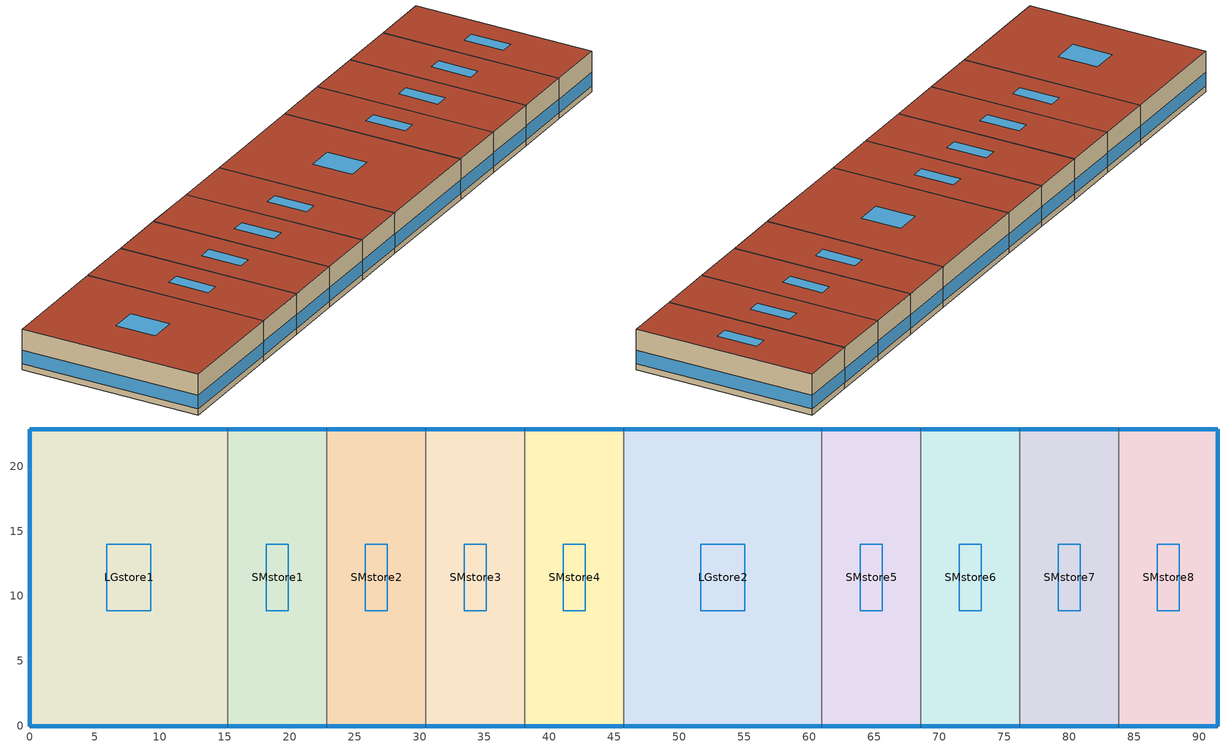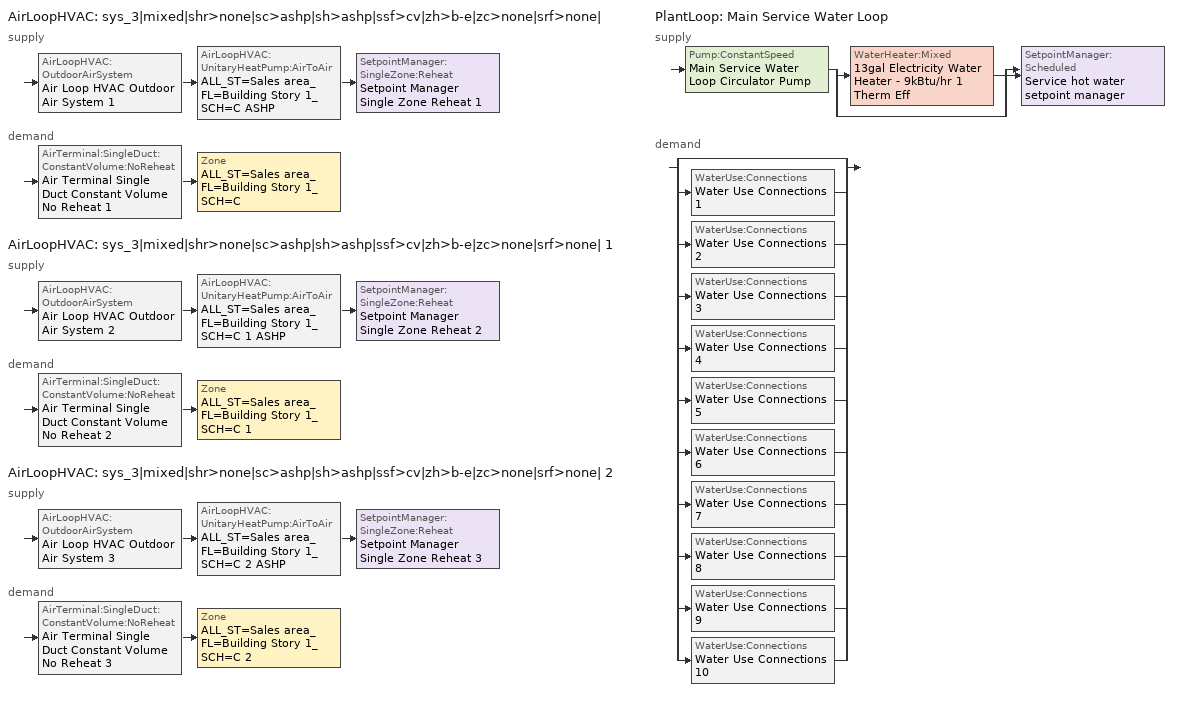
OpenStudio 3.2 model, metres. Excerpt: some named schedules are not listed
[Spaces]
SMstore2
 floor foundation (BTAP-Grnd-Floor-Mass:U-0.757_std): 30.48,22.86 30.48,0 22.86,0 22.86,22.86 z0
 wall outside: 22.86,0 30.48,0 / 30.48,22.86 22.86,22.86 z0:5.18
 wall to SMstore3: 30.48,0 30.48,22.86 z0:5.18
 wall to SMstore1: 22.86,22.86 22.86,0 z0:5.18
 window (BTAP-Ext-FixedWindow:U=0.220 SHGC=0.600): 22.89,0 30.45,0 / 30.45,22.86 22.89,22.86 z0.76:2.5
 roof outside: 30.48,0 30.48,22.86 22.86,22.86 22.86,0 z5.18
 skylight (BTAP-Ext-Skylights:U=0.220 SHGC=0.600): 27.52,8.87 27.52,13.99 25.82,13.99 25.82,8.87 z5.18
SMstore7
 floor foundation (BTAP-Grnd-Floor-Mass:U-0.757_std): 83.82,22.86 83.82,0 76.2,0 76.2,22.86 z0
 wall outside: 76.2,0 83.82,0 / 83.82,22.86 76.2,22.86 z0:5.18
 wall to SMstore6: 76.2,22.86 76.2,0 z0:5.18
 wall to SMstore8: 83.82,0 83.82,22.86 z0:5.18
 window (BTAP-Ext-FixedWindow:U=0.220 SHGC=0.600): 76.23,0 83.79,0 / 83.79,22.86 76.23,22.86 z0.76:2.5
 roof outside: 83.82,0 83.82,22.86 76.2,22.86 76.2,0 z5.18
 skylight (BTAP-Ext-Skylights:U=0.220 SHGC=0.600): 80.86,8.87 80.86,13.99 79.16,13.99 79.16,8.87 z5.18
SMstore3
 floor foundation (BTAP-Grnd-Floor-Mass:U-0.757_std): 38.1,22.86 38.1,0 30.48,0 30.48,22.86 z0
 wall outside: 30.48,0 38.1,0 / 38.1,22.86 30.48,22.86 z0:5.18
 wall to SMstore4: 38.1,0 38.1,22.86 z0:5.18
 window (BTAP-Ext-FixedWindow:U=0.220 SHGC=0.600): 30.51,0 38.07,0 / 38.07,22.86 30.51,22.86 z0.76:2.5
 roof outside: 38.1,0 38.1,22.86 30.48,22.86 30.48,0 z5.18
 skylight (BTAP-Ext-Skylights:U=0.220 SHGC=0.600): 35.14,8.87 35.14,13.99 33.44,13.99 33.44,8.87 z5.18
SMstore1
 floor foundation (BTAP-Grnd-Floor-Mass:U-0.757_std): 22.86,22.86 22.86,0 15.24,0 15.24,22.86 z0
 wall outside: 15.24,0 22.86,0 / 22.86,22.86 15.24,22.86 z0:5.18
 wall to LGstore1: 15.24,22.86 15.24,0 z0:5.18
 window (BTAP-Ext-FixedWindow:U=0.220 SHGC=0.600): 15.27,0 22.83,0 / 22.83,22.86 15.27,22.86 z0.76:2.5
 roof outside: 22.86,0 22.86,22.86 15.24,22.86 15.24,0 z5.18
 skylight (BTAP-Ext-Skylights:U=0.220 SHGC=0.600): 19.9,8.87 19.9,13.99 18.2,13.99 18.2,8.87 z5.18
LGstore2
 floor foundation (BTAP-Grnd-Floor-Mass:U-0.757_std): 60.96,22.86 60.96,0 45.72,0 45.72,22.86 z0
 wall outside: 45.72,0 60.96,0 / 60.96,22.86 45.72,22.86 z0:5.18
 wall to SMstore5: 60.96,0 60.96,22.86 z0:5.18
 wall to SMstore4: 45.72,22.86 45.72,0 z0:5.18
 window (BTAP-Ext-FixedWindow:U=0.220 SHGC=0.600): 45.75,0 60.93,0 / 60.93,22.86 45.75,22.86 z0.76:2.49
 roof outside: 60.96,0 60.96,22.86 45.72,22.86 45.72,0 z5.18
 skylight (BTAP-Ext-Skylights:U=0.220 SHGC=0.600): 55.04,8.87 55.04,13.99 51.64,13.99 51.64,8.87 z5.18
SMstore8
 floor foundation (BTAP-Grnd-Floor-Mass:U-0.757_std): 91.44,22.86 91.44,0 83.82,0 83.82,22.86 z0
 wall outside: 83.82,0 91.44,0 91.44,22.86 83.82,22.86 z0:5.18
 window (BTAP-Ext-FixedWindow:U=0.220 SHGC=0.600): 83.85,0 91.41,0 / 91.41,22.86 83.85,22.86 z0.76:2.5; 91.44,0.03 91.44,22.83 z0.76:2.49
 roof outside: 91.44,0 91.44,22.86 83.82,22.86 83.82,0 z5.18
 skylight (BTAP-Ext-Skylights:U=0.220 SHGC=0.600): 88.48,8.87 88.48,13.99 86.78,13.99 86.78,8.87 z5.18
SMstore5
 floor foundation (BTAP-Grnd-Floor-Mass:U-0.757_std): 68.58,22.86 68.58,0 60.96,0 60.96,22.86 z0
 wall outside: 60.96,0 68.58,0 / 68.58,22.86 60.96,22.86 z0:5.18
 wall to SMstore6: 68.58,0 68.58,22.86 z0:5.18
 window (BTAP-Ext-FixedWindow:U=0.220 SHGC=0.600): 60.99,0 68.55,0 / 68.55,22.86 60.99,22.86 z0.76:2.5
 roof outside: 68.58,0 68.58,22.86 60.96,22.86 60.96,0 z5.18
 skylight (BTAP-Ext-Skylights:U=0.220 SHGC=0.600): 65.62,8.87 65.62,13.99 63.92,13.99 63.92,8.87 z5.18
SMstore4
 floor foundation (BTAP-Grnd-Floor-Mass:U-0.757_std): 45.72,22.86 45.72,0 38.1,0 38.1,22.86 z0
 wall outside: 38.1,0 45.72,0 / 45.72,22.86 38.1,22.86 z0:5.18
 window (BTAP-Ext-FixedWindow:U=0.220 SHGC=0.600): 38.13,0 45.69,0 / 45.69,22.86 38.13,22.86 z0.76:2.5
 roof outside: 45.72,0 45.72,22.86 38.1,22.86 38.1,0 z5.18
 skylight (BTAP-Ext-Skylights:U=0.220 SHGC=0.600): 42.76,8.87 42.76,13.99 41.06,13.99 41.06,8.87 z5.18
SMstore6
 floor foundation (BTAP-Grnd-Floor-Mass:U-0.757_std): 76.2,22.86 76.2,0 68.58,0 68.58,22.86 z0
 wall outside: 68.58,0 76.2,0 / 76.2,22.86 68.58,22.86 z0:5.18
 window (BTAP-Ext-FixedWindow:U=0.220 SHGC=0.600): 68.61,0 76.17,0 / 76.17,22.86 68.61,22.86 z0.76:2.5
 roof outside: 76.2,0 76.2,22.86 68.58,22.86 68.58,0 z5.18
 skylight (BTAP-Ext-Skylights:U=0.220 SHGC=0.600): 73.24,8.87 73.24,13.99 71.54,13.99 71.54,8.87 z5.18
LGstore1
 floor foundation (BTAP-Grnd-Floor-Mass:U-0.757_std): 15.24,22.86 15.24,0 0,0 0,22.86 z0
 wall outside: 15.24,22.86 0,22.86 0,0 15.24,0 z0:5.18
 window (BTAP-Ext-FixedWindow:U=0.220 SHGC=0.600): 0.03,0 15.21,0 / 0,22.83 0,0.03 / 15.21,22.86 0.03,22.86 z0.76:2.49
 roof outside: 15.24,0 15.24,22.86 0,22.86 0,0 z5.18
 skylight (BTAP-Ext-Skylights:U=0.220 SHGC=0.600): 9.32,8.87 9.32,13.99 5.92,13.99 5.92,8.87 z5.18
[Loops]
AirLoopHVAC 'sys_3|mixed|shr>none|sc>ashp|sh>ashp|ssf>cv|zh>b-e|zc>none|srf>none|'
 supply: AirLoopHVAC:OutdoorAirSystem 'Air Loop HVAC Outdoor Air System 1' > AirLoopHVAC:UnitaryHeatPump:AirToAir 'ALL_ST=Sales area_FL=Building Story 1_SCH=C ASHP' > SetpointManager:SingleZone:Reheat 'Setpoint Manager Single Zone Reheat 1'
 demand: AirTerminal:SingleDuct:ConstantVolume:NoReheat 'Air Terminal Single Duct Constant Volume No Reheat 1' > Zone 'ALL_ST=Sales area_FL=Building Story 1_SCH=C'
AirLoopHVAC 'sys_3|mixed|shr>none|sc>ashp|sh>ashp|ssf>cv|zh>b-e|zc>none|srf>none| 1'
 supply: AirLoopHVAC:OutdoorAirSystem 'Air Loop HVAC Outdoor Air System 2' > AirLoopHVAC:UnitaryHeatPump:AirToAir 'ALL_ST=Sales area_FL=Building Story 1_SCH=C 1 ASHP' > SetpointManager:SingleZone:Reheat 'Setpoint Manager Single Zone Reheat 2'
 demand: AirTerminal:SingleDuct:ConstantVolume:NoReheat 'Air Terminal Single Duct Constant Volume No Reheat 2' > Zone 'ALL_ST=Sales area_FL=Building Story 1_SCH=C 1'
AirLoopHVAC 'sys_3|mixed|shr>none|sc>ashp|sh>ashp|ssf>cv|zh>b-e|zc>none|srf>none| 2'
 supply: AirLoopHVAC:OutdoorAirSystem 'Air Loop HVAC Outdoor Air System 3' > AirLoopHVAC:UnitaryHeatPump:AirToAir 'ALL_ST=Sales area_FL=Building Story 1_SCH=C 2 ASHP' > SetpointManager:SingleZone:Reheat 'Setpoint Manager Single Zone Reheat 3'
 demand: AirTerminal:SingleDuct:ConstantVolume:NoReheat 'Air Terminal Single Duct Constant Volume No Reheat 3' > Zone 'ALL_ST=Sales area_FL=Building Story 1_SCH=C 2'
PlantLoop 'Main Service Water Loop'
 supply: Pump:ConstantSpeed 'Main Service Water Loop Circulator Pump' > split
  | WaterHeater:Mixed '13gal Electricity Water Heater - 9kBtu/hr 1 Therm Eff'
  | bypass
  join > SetpointManager:Scheduled 'Service hot water setpoint manager'
 demand: split
  | bypass
  | WaterUse:Connections 'Water Use Connections 1'
  | WaterUse:Connections 'Water Use Connections 2'
  | WaterUse:Connections 'Water Use Connections 3'
  | WaterUse:Connections 'Water Use Connections 4'
  | WaterUse:Connections 'Water Use Connections 5'
  | WaterUse:Connections 'Water Use Connections 6'
  | WaterUse:Connections 'Water Use Connections 7'
  | WaterUse:Connections 'Water Use Connections 8'
  | WaterUse:Connections 'Water Use Connections 9'
  | WaterUse:Connections 'Water Use Connections 10'
[ClimateZones]
Climate Zone Institution Name 1=ASHRAE; Climate Zone Document Name 1=ANSI/ASHRAE Standard 169; Climate Zone Document Year 1=2006; Climate Zone Institution Name 2=CEC; Climate Zone Document Name 2=California Climate Zone Descriptions; Climate Zone Document Year 2=1995
[Building]
RetailStripmall: Default Construction Set=BTAP-Mass at hdd = 5000.0; Standards Number of Stories=1; Standards Number of Above Ground Stories=1; Standards Template=NECB2015; Standards Building Type=RetailStripmall
[Site]
Calgary Intl AP_AB_CAN: Latitude {deg}=51.114; Longitude {deg}=-114.02; Time Zone {hr}=-7; Elevation {m}=1084.1
[Site:WaterMainsTemperature]
Calculation Method=Correlation; Annual Average Outdoor Air Temperature {C}=5; Maximum Difference In Monthly Average Outdoor Air Temperatures {deltaC}=23.3
[Site:GroundTemperature:BuildingSurface]
19.527, 19.502, 19.536, 19.598, 20.002, 21.64, 22.225, 22.375, 21.449, 20.121, 19.802, 19.633
[SizingPeriod:DesignDay] Barometric Pressure {Pa}=88961; Sky Clearness=0; Rain Indicator=0; Snow Indicator=0; Day of Month=21; Daylight Saving Time Indicator=0; Humidity Indicating Type=Wetbulb; Dry-Bulb Temperature Range Modifier Type=DefaultMultipliers
Name | Maximum Dry-Bulb Temperature {C} | Daily Dry-Bulb Temperature Range {deltaC} | Humidity Indicating Conditions at Maximum Dry-Bulb | Wind Speed {m/s} | Wind Direction {deg} | Month | Day Type | Solar Model Indicator | ASHRAE Taub | ASHRAE Taud
Calgary Intl AP Ann Clg .4% Condns DB=>MWB | 28.5 | 12.1 | 16.1 | 4.5 | 160 | 7 | SummerDesignDay | ASHRAETau | 0.339 | 2.421
Calgary Intl AP Ann Htg 99.6% Condns DB | -28.5 | 0 | -28.5 | 2.9 | 200 | 1 | WinterDesignDay | ASHRAEClearSky
[Material:NoMass] Roughness=Smooth; Thermal Absorptance=0.9; Solar Absorptance=0.7
Name | Thermal Resistance {m2-K/W} | Visible Absorptance
Typical Carpet Pad; Typical Carpet Pad 1 | 0.21648 | 0.8
Typical Insulation 1 | 5.91238 | 0.7
Typical Insulation 2 | 4.49096 | 0.7
Typical Insulation 3 | 6.17282 | 0.7
Typical Carpet Pad 2 | 1.25503 | 0.8
Typical Carpet Pad 3; Typical Carpet Pad 4 | 3.45515 | 0.8
Typical Insulation 4 | 0.454528 | 0.7
Typical Insulation 5 | 0.454545 | 0.7
[Material]
Name | Roughness | Thickness {m} | Conductivity {W/m-K} | Density {kg/m3} | Specific Heat {J/kg-K} | Thermal Absorptance | Solar Absorptance | Visible Absorptance
G05 25mm wood | MediumSmooth | 0.0254 | 0.15 | 608 | 1630 | 0.9 | 0.5 | 0.5
100mm Normalweight concrete floor 1 | MediumSmooth | 0.1016 | 2.31 | 2322 | 832
G01 13mm gypsum board 1 | Smooth | 0.0127 | 0.16 | 800 | 1090 | 0.9 | 0.7 | 0.5
4 in. Normalweight Concrete Floor 1 | MediumRough | 0.1016 | 2.31 | 2322 | 832 | 0.9 | 0.7 | 0.7
1IN Stucco 1 | Smooth | 0.0253 | 0.6918 | 1858 | 837 | 0.9 | 0.7 | 0.92
8IN CONCRETE HW RefBldg 1 | Rough | 0.2032 | 1.311 | 2240 | 836.8 | 0.9 | 0.7 | 0.7
1/2IN Gypsum 1 | Smooth | 0.0127 | 0.16 | 784.9 | 830 | 0.9 | 0.4 | 0.4
Metal Roof Surface 1; F08 Metal surface 1 | Smooth | 0.0008 | 45.28 | 7824 | 500 | 0.9 | 0.7 | 0.7
6 in. Normalweight Concrete Floor 1; 6 in. Normalweight Concrete Floor 2; 6 in. Normalweight Concrete Floor 3 | MediumRough | 0.1524 | 2.31 | 2322 | 832 | 0.9 | 0.7 | 0.7
Expanded Polystyrene | MediumSmooth | 0.0363959 | 0.029 | 29 | 1210
[Construction]
BTAP-Int-Partition; BTAP-Int-Door: G05 25mm wood
BTAP-Int-Floor: 100mm Normalweight concrete floor 1, Typical Carpet Pad
BTAP-Int-Wall: G01 13mm gypsum board 1, G01 13mm gypsum board 1
BTAP-Int-Ceiling: Typical Carpet Pad, 100mm Normalweight concrete floor 1
BTAP-Int-Window: SimpleGlazing
BTAP-Ext-Floor-Mass:U-0.162: Typical Insulation 1, 4 in. Normalweight Concrete Floor 1, Typical Carpet Pad 1
BTAP-Ext-Wall-Mass:U-0.21: 1IN Stucco 1, 8IN CONCRETE HW RefBldg 1, Typical Insulation 2, 1/2IN Gypsum 1
BTAP-Ext-Roof-Metal:U-0.162: Metal Roof Surface 1, Typical Insulation 3
BTAP-Grnd-Floor-Mass:U-0.757: 6 in. Normalweight Concrete Floor 1, Typical Carpet Pad 2
BTAP-Grnd-Wall-Mass:U-0.284: 6 in. Normalweight Concrete Floor 2, Typical Carpet Pad 3
BTAP-Grnd-Roof-Mass:U-0.284: 6 in. Normalweight Concrete Floor 3, Typical Carpet Pad 4
BTAP-Ext-FixedWindow:U=0.220 SHGC=0.600; BTAP-Ext-GlassDoors:U=0.220 SHGC=0.600; BTAP-Ext-Skylights:U=0.220 SHGC=0.600; BTAP-Ext-DaylightDomes:U=0.220 SHGC=0.600; BTAP-Ext-DaylightDiffuser:U=0.220 SHGC=0.600: SimpleGlazing:U=0.220 SHGC=0.600
BTAP-Ext-Door:U-2.2: F08 Metal surface 1, Typical Insulation 4
BTAP-Ext-OverHeadDoor:U-2.2: Typical Insulation 5
BTAP-Grnd-Floor-Mass:U-0.757_std: 6 in. Normalweight Concrete Floor 1, Expanded Polystyrene
[DefaultConstructionSet]
BTAP-Mass at hdd = 5000.0: Default Exterior Surface Constructions=BTAP-Mass at hdd = 5000.0; Default Interior Surface Constructions=Default Surface Constructions 2; Default Ground Contact Surface Constructions=BTAP-Mass at hdd = 5000.0 1; Default Exterior SubSurface Constructions=BTAP-Mass at hdd = 5000.0; Default Interior SubSurface Constructions=Default Sub Surface Constructions 2; Interior Partition Construction=BTAP-Int-Partition
[DefaultSurfaceConstructions]
Name | Floor Construction | Wall Construction | Roof Ceiling Construction
Default Surface Constructions 2 | BTAP-Int-Floor | BTAP-Int-Wall | BTAP-Int-Ceiling
BTAP-Mass at hdd = 5000.0 | BTAP-Ext-Floor-Mass:U-0.162 | BTAP-Ext-Wall-Mass:U-0.21 | BTAP-Ext-Roof-Metal:U-0.162
BTAP-Mass at hdd = 5000.0 1 | BTAP-Grnd-Floor-Mass:U-0.757 | BTAP-Grnd-Wall-Mass:U-0.284 | BTAP-Grnd-Roof-Mass:U-0.284
[DefaultSubSurfaceConstructions]
Name | Fixed Window Construction | Operable Window Construction | Door Construction | Glass Door Construction | Overhead Door Construction | Skylight Construction | Tubular Daylight Dome Construction | Tubular Daylight Diffuser Construction
Default Sub Surface Constructions 2 | BTAP-Int-Window | BTAP-Int-Window | BTAP-Int-Door
BTAP-Mass at hdd = 5000.0 | BTAP-Ext-FixedWindow:U=0.220 SHGC=0.600 | BTAP-Ext-FixedWindow:U=0.220 SHGC=0.600 | BTAP-Ext-Door:U-2.2 | BTAP-Ext-GlassDoors:U=0.220 SHGC=0.600 | BTAP-Ext-OverHeadDoor:U-2.2 | BTAP-Ext-Skylights:U=0.220 SHGC=0.600 | BTAP-Ext-DaylightDomes:U=0.220 SHGC=0.600 | BTAP-Ext-DaylightDiffuser:U=0.220 SHGC=0.600
[WindowMaterial:SimpleGlazingSystem] U-Factor {W/m2-K}=2.2; Solar Heat Gain Coefficient=0.6; Visible Transmittance=0.21
SimpleGlazing; SimpleGlazing:U=0.220 SHGC=0.600
[Space] Space Type=Space Function Sales area; Building Story=Building Story 1; Part of Total Floor Area=Yes
Name | Thermal Zone
SMstore2; SMstore7; SMstore3; SMstore1; LGstore2; SMstore5; SMstore4; SMstore6 | ALL_ST=Sales area_FL=Building Story 1_SCH=C
LGstore1 | ALL_ST=Sales area_FL=Building Story 1_SCH=C 2
SMstore8 | ALL_ST=Sales area_FL=Building Story 1_SCH=C 1
[BuildingStory]
Building Story 1: Nominal Z Coordinate {m}=0
[SpaceType]
Space Function Sales area: Default Schedule Set=Space Function Sales area Schedule Set; Design Specification Outdoor Air Object=Space Function Sales area Ventilation; Standards Building Type=Space Function; Standards Space Type=Sales area
[People:Definition]
Space Function Sales area People Definition: Number of People Calculation Method=People/Area; People per Space Floor Area {person/m2}=0.0333454; Fraction Radiant=0.3
[People]
Space Function Sales area People: People Definition=Space Function Sales area People Definition; Space or SpaceType=Space Function Sales area; Work Efficiency Schedule=Work Efficiency Schedule; Clothing Insulation Schedule=Clothing Schedule; Air Velocity Schedule=Air Velocity Schedule; Multiplier=1
[Lights:Definition]
Space Function Sales area Lights Definition: Design Level Calculation Method=Watts/Area; Watts per Space Floor Area {W/m2}=15.5056; Fraction Radiant=0.5; Fraction Visible=0.2
[Lights]
Space Function Sales area Lights: Lights Definition=Space Function Sales area Lights Definition; Space or SpaceType=Space Function Sales area; Fraction Replaceable=1
[ElectricEquipment:Definition]
Space Function Sales area Elec Equip Definition: Design Level Calculation Method=Watts/Area; Watts per Space Floor Area {W/m2}=2.50091; Fraction Radiant=0.5
[ElectricEquipment]
Space Function Sales area Elec Equip: Electric Equipment Definition=Space Function Sales area Elec Equip Definition; Space or SpaceType=Space Function Sales area
[DesignSpecification:OutdoorAir]
Space Function Sales area Ventilation: Outdoor Air Method=Sum; Outdoor Air Flow per Floor Area {m3/s-m2}=0.001524
[DefaultScheduleSet]
Space Function Sales area Schedule Set: Number of People Schedule=NECB-C-Occupancy; People Activity Level Schedule=NECB-Activity; Lighting Schedule=NECB-C-Occupancy-NECB-C-Lighting-0.0-0.0-0.67-Light Ruleset; Electric Equipment Schedule=NECB-C-Electric-Equipment; Infiltration Schedule=Always On
[ThermostatSetpoint:DualSetpoint] Heating Setpoint Temperature Schedule=NECB-C-Thermostat Setpoint-Heating; Cooling Setpoint Temperature Schedule=NECB-C-Thermostat Setpoint-Cooling
Space Function Sales area Thermostat 21; Space Function Sales area Thermostat 22; Space Function Sales area Thermostat 23
[SpaceInfiltration:DesignFlowRate] Schedule=Always On Discrete; Design Flow Rate Calculation Method=Flow/ExteriorArea; Flow per Exterior Surface Area {m3/s-m2}=0.00025; Constant Term Coefficient=0; Temperature Term Coefficient=0; Velocity Term Coefficient=0.224; Velocity Squared Term Coefficient=0
Name | Space or SpaceType
LGstore1 Infiltration | LGstore1
LGstore2 Infiltration | LGstore2
SMstore1 Infiltration | SMstore1
SMstore2 Infiltration | SMstore2
SMstore3 Infiltration | SMstore3
SMstore4 Infiltration | SMstore4
SMstore5 Infiltration | SMstore5
SMstore6 Infiltration | SMstore6
SMstore7 Infiltration | SMstore7
SMstore8 Infiltration | SMstore8
[ThermalZone] Use Ideal Air Loads=No
Name | Thermostat
ALL_ST=Sales area_FL=Building Story 1_SCH=C | Space Function Sales area Thermostat 21
ALL_ST=Sales area_FL=Building Story 1_SCH=C 1 | Space Function Sales area Thermostat 22
ALL_ST=Sales area_FL=Building Story 1_SCH=C 2 | Space Function Sales area Thermostat 23
[Sizing:Zone] Zone Cooling Design Supply Air Temperature Input Method=TemperatureDifference; Zone Cooling Design Supply Air Temperature {C}=14; Zone Cooling Design Supply Air Temperature Difference {deltaC}=11; Zone Heating Design Supply Air Temperature Input Method=TemperatureDifference; Zone Heating Design Supply Air Temperature {C}=40; Zone Heating Design Supply Air Temperature Difference {deltaC}=21; Zone Cooling Design Supply Air Humidity Ratio {kg-H2O/kg-air}=0.0085; Zone Heating Design Supply Air Humidity Ratio {kg-H2O/kg-air}=0.008; Zone Heating Sizing Factor=1.3; Zone Cooling Sizing Factor=1; Cooling Design Air Flow Method=DesignDay; Heating Design Air Flow Method=DesignDay; Account for Dedicated Outdoor Air System=No; Dedicated Outdoor Air System Control Strategy=NeutralSupplyAir; Dedicated Outdoor Air Low Setpoint Temperature for Design {C}=autosize; Dedicated Outdoor Air High Setpoint Temperature for Design {C}=autosize
ALL_ST=Sales area_FL=Building Story 1_SCH=C; ALL_ST=Sales area_FL=Building Story 1_SCH=C 1; ALL_ST=Sales area_FL=Building Story 1_SCH=C 2
[Zone equipment]
ALL_ST=Sales area_FL=Building Story 1_SCH=C: Zone HVAC Baseboard Convective Electric 1, Air Terminal Single Duct Constant Volume No Reheat 1
ALL_ST=Sales area_FL=Building Story 1_SCH=C 1: Zone HVAC Baseboard Convective Electric 2, Air Terminal Single Duct Constant Volume No Reheat 2
ALL_ST=Sales area_FL=Building Story 1_SCH=C 2: Zone HVAC Baseboard Convective Electric 3, Air Terminal Single Duct Constant Volume No Reheat 3
[Foundation:Kiva] Wall Height Above Grade {m}=0; Wall Depth Below Slab {m}=0
Bldg Kiva Foundation; SMstore1_Floor Kiva Foundation; SMstore2_Floor Kiva Foundation; SMstore3_Floor Kiva Foundation; SMstore4_Floor Kiva Foundation; SMstore5_Floor Kiva Foundation; SMstore6_Floor Kiva Foundation; SMstore7_Floor Kiva Foundation
[SurfaceProperty:ExposedFoundationPerimeter] Exposed Perimeter Calculation Method=TotalExposedPerimeter
Name | Total Exposed Perimeter {m}
LGstore2_Floor | 30.48
SMstore1_Floor; SMstore2_Floor; SMstore3_Floor; SMstore4_Floor; SMstore5_Floor; SMstore6_Floor; SMstore7_Floor | 15.24
SMstore8_Floor | 38.1
LGstore1_Floor | 53.34
[Foundation:Kiva:Settings]

[AirLoopHVAC] Design Supply Air Flow Rate {m3/s}=autosize; Design Return Air Flow Fraction of Supply Air Flow=1
Name | Availability Schedule
sys_3|mixed|shr>none|sc>ashp|sh>ashp|ssf>cv|zh>b-e|zc>none|srf>none| | sys_3|mixed|shr>none|sc>ashp|sh>ashp|ssf>cv|zh>b-e|zc>none|srf>none| Occ Sch
sys_3|mixed|shr>none|sc>ashp|sh>ashp|ssf>cv|zh>b-e|zc>none|srf>none| 1 | sys_3|mixed|shr>none|sc>ashp|sh>ashp|ssf>cv|zh>b-e|zc>none|srf>none| 1 Occ Sch
sys_3|mixed|shr>none|sc>ashp|sh>ashp|ssf>cv|zh>b-e|zc>none|srf>none| 2 | sys_3|mixed|shr>none|sc>ashp|sh>ashp|ssf>cv|zh>b-e|zc>none|srf>none| 2 Occ Sch
[Sizing:System] Type of Load to Size On=Sensible; Design Outdoor Air Flow Rate {m3/s}=Autosize; Central Heating Maximum System Air Flow Ratio=1; Preheat Design Temperature {C}=7; Preheat Design Humidity Ratio {kg-H2O/kg-Air}=0.008; Precool Design Temperature {C}=13; Precool Design Humidity Ratio {kg-H2O/kg-Air}=0.008; Central Cooling Design Supply Air Temperature {C}=13; Central Heating Design Supply Air Temperature {C}=43; Sizing Option=NonCoincident; 100% Outdoor Air in Cooling=No; 100% Outdoor Air in Heating=No; Central Cooling Design Supply Air Humidity Ratio {kg-H2O/kg-Air}=0.0085; Central Heating Design Supply Air Humidity Ratio {kg-H2O/kg-Air}=0.008; Cooling Design Air Flow Method=DesignDay; Cooling Design Air Flow Rate {m3/s}=0; Heating Design Air Flow Method=DesignDay; Heating Design Air Flow Rate {m3/s}=0; System Outdoor Air Method=ZoneSum; Zone Maximum Outdoor Air Fraction=1; Cooling Supply Air Flow Rate Per Floor Area {m3/s-m2}=0.00996765; Cooling Fraction of Autosized Cooling Supply Air Flow Rate=1; Cooling Supply Air Flow Rate Per Unit Cooling Capacity {m3/s-W}=3.94755e-05; Heating Supply Air Flow Rate Per Floor Area {m3/s-m2}=0.00996765; Heating Fraction of Autosized Heating Supply Air Flow Rate=1; Heating Fraction of Autosized Cooling Supply Air Flow Rate=1; Heating Supply Air Flow Rate Per Unit Heating Capacity {m3/s-W}=3.15882e-05; Cooling Design Capacity Method=CoolingDesignCapacity; Cooling Design Capacity {W}=autosize; Cooling Design Capacity Per Floor Area {W/m2}=234.7; Fraction of Autosized Cooling Design Capacity=1; Heating Design Capacity Method=HeatingDesignCapacity; Heating Design Capacity {W}=autosize; Heating Design Capacity Per Floor Area {W/m2}=157; Fraction of Autosized Heating Design Capacity=1; Central Cooling Capacity Control Method=OnOff
sys_3|mixed|shr>none|sc>ashp|sh>ashp|ssf>cv|zh>b-e|zc>none|srf>none|; sys_3|mixed|shr>none|sc>ashp|sh>ashp|ssf>cv|zh>b-e|zc>none|srf>none| 1; sys_3|mixed|shr>none|sc>ashp|sh>ashp|ssf>cv|zh>b-e|zc>none|srf>none| 2
[Fan:OnOff] Availability Schedule=Always On Discrete; Fan Total Efficiency=0.39975; Maximum Flow Rate {m3/s}=autosize; Motor Efficiency=0.615; Motor In Airstream Fraction=1
Name | Pressure Rise {Pa} | Fan Power Ratio Function of Speed Ratio Curve | Fan Efficiency Ratio Function of Speed Ratio Curve
Fan On Off 1 | 1110.94 | Fan On Off Power Curve | Fan On Off Efficiency Curve
Fan On Off 2 | 622.722 | Fan On Off Power Curve 1 | Fan On Off Efficiency Curve 1
Fan On Off 3 | 622.722 | Fan On Off Power Curve 2 | Fan On Off Efficiency Curve 2
[Coil:Cooling:DX:SingleSpeed] Availability Schedule=Always On Discrete; Rated Total Cooling Capacity {W}=autosize; Rated Sensible Heat Ratio=autosize; Rated Air Flow Rate {m3/s}=autosize; Rated Evaporator Fan Power Per Volume Flow Rate {W/(m3/s)}=773.3; Total Cooling Capacity Function of Temperature Curve=DXCOOL-NECB2011-REF-CAPFT; Total Cooling Capacity Function of Flow Fraction Curve=DXCOOL-NECB2011-REF-CAPFFLOW; Energy Input Ratio Function of Temperature Curve=DXCOOL-NECB2011-REF-COOLEIRFT; Energy Input Ratio Function of Flow Fraction Curve=DXCOOL-NECB2011-REF-COOLEIRFFLOW; Part Load Fraction Correlation Curve=DXCOOL-NECB2011-REF-COOLPLFFPLR; Minimum Outdoor Dry-Bulb Temperature for Compressor Operation {C}=-25; Condenser Type=AirCooled; Evaporative Condenser Effectiveness=0; Evaporative Condenser Air Flow Rate {m3/s}=Autosize; Evaporative Condenser Pump Rated Power Consumption {W}=Autosize; Crankcase Heater Capacity {W}=0; Maximum Outdoor Dry-Bulb Temperature for Crankcase Heater Operation {C}=0; Basin Heater Capacity {W/K}=0; Basin Heater Setpoint Temperature {C}=10
Name | Rated COP {W/W}
CoilCoolingDXSingleSpeed_ashp 306kBtu/hr 9.5EER | 3.2994
CoilCoolingDXSingleSpeed_ashp 1 61kBtu/hr 10.0EER | 3.46588
CoilCoolingDXSingleSpeed_ashp 2 83kBtu/hr 11EER | 3.79883
[Coil:Heating:DX:SingleSpeed] Availability Schedule=Always On Discrete; Rated Air Flow Rate {m3/s}=Autosize; Rated Supply Fan Power Per Volume Flow Rate {W/(m3/s)}=773.3; Total Heating Capacity Function of Temperature Curve=DXHEAT-NECB2011-REF-CAPFT; Total Heating Capacity Function of Flow Fraction Curve=DXHEAT-NECB2011-REF-CAPFFLOW; Energy Input Ratio Function of Temperature Curve=DXHEAT-NECB2011-REF-EIRFT; Energy Input Ratio Function of Flow Fraction Curve=DXHEAT-NECB2011-REF-EIRFFLOW; Part Load Fraction Correlation Curve=DXHEAT-NECB2011-REF-PLFFPLR; Minimum Outdoor Dry-Bulb Temperature for Compressor Operation {C}=-10; Defrost Strategy=Resistive; Defrost Control=Timed; Defrost Time Period Fraction=0.166667; Resistive Defrost Heater Capacity {W}=2000
Name | Rated Total Heating Capacity {W} | Rated COP {W/W}
CoilHeatingDXSingleSpeed_ashp 222 Clg kBtu/hr 3.2COPH | 64926 | 3.50332
CoilHeatingDXSingleSpeed_ashp 1 44 Clg kBtu/hr 3.1COPH | 12890.3 | 3.31238
CoilHeatingDXSingleSpeed_ashp 2 60 Clg kBtu/hr 3.1COPH | 17569.1 | 3.3197
[Controller:OutdoorAir] Minimum Outdoor Air Flow Rate {m3/s}=autosize; Maximum Outdoor Air Flow Rate {m3/s}=Autosize; Economizer Control Action Type=ModulateFlow; Lockout Type=NoLockout; Minimum Limit Type=FixedMinimum; High Humidity Control=No; Heat Recovery Bypass Control Type=BypassWhenWithinEconomizerLimits
Name | Economizer Control Type | Minimum Outdoor Air Schedule | Controller Mechanical Ventilation | Economizer Maximum Limit Dry-Bulb Temperature {C} | Economizer Maximum Limit Enthalpy {J/kg} | Economizer Minimum Limit Dry-Bulb Temperature {C}
Controller Outdoor Air 1 | DifferentialEnthalpy | sys_3|mixed|shr>none|sc>ashp|sh>ashp|ssf>cv|zh>b-e|zc>none|srf>none| Occ Sch | Controller Mechanical Ventilation 1
Controller Outdoor Air 2 | NoEconomizer | sys_3|mixed|shr>none|sc>ashp|sh>ashp|ssf>cv|zh>b-e|zc>none|srf>none| 1 Occ Sch | Controller Mechanical Ventilation 2 | 28 | 64000 | -100
Controller Outdoor Air 3 | DifferentialEnthalpy | sys_3|mixed|shr>none|sc>ashp|sh>ashp|ssf>cv|zh>b-e|zc>none|srf>none| 2 Occ Sch | Controller Mechanical Ventilation 3
[Controller:MechanicalVentilation] Availability Schedule=Always On Discrete; System Outdoor Air Method=ZoneSum
Controller Mechanical Ventilation 1; Controller Mechanical Ventilation 2; Controller Mechanical Ventilation 3
[AirLoopHVAC:OutdoorAirSystem]
Name | Controller
Air Loop HVAC Outdoor Air System 1 | Controller Outdoor Air 1
Air Loop HVAC Outdoor Air System 2 | Controller Outdoor Air 2
Air Loop HVAC Outdoor Air System 3 | Controller Outdoor Air 3
[Coil:Heating:Electric] Availability Schedule=Always On Discrete
Coil Heating Electric 1; Coil Heating Electric 2; Coil Heating Electric 3
[AirLoopHVAC:UnitaryHeatPump:AirToAir] Availability Schedule=Always On Discrete; Supply Air Flow Rate During Cooling Operation {m3/s}=Autosize; Supply Air Flow Rate During Heating Operation {m3/s}=Autosize; Maximum Supply Air Temperature from Supplemental Heater {C}=Autosize
Name | Controlling Zone or Thermostat Location | Supply Air Fan | Heating Coil | Cooling Coil | Supplemental Heating Coil | Supply Air Fan Operating Mode Schedule
ALL_ST=Sales area_FL=Building Story 1_SCH=C ASHP | ALL_ST=Sales area_FL=Building Story 1_SCH=C | Fan On Off 1 | CoilHeatingDXSingleSpeed_ashp 222 Clg kBtu/hr 3.2COPH | CoilCoolingDXSingleSpeed_ashp 306kBtu/hr 9.5EER | Coil Heating Electric 1 | sys_3|mixed|shr>none|sc>ashp|sh>ashp|ssf>cv|zh>b-e|zc>none|srf>none| Occ Sch
ALL_ST=Sales area_FL=Building Story 1_SCH=C 1 ASHP | ALL_ST=Sales area_FL=Building Story 1_SCH=C 1 | Fan On Off 2 | CoilHeatingDXSingleSpeed_ashp 1 44 Clg kBtu/hr 3.1COPH | CoilCoolingDXSingleSpeed_ashp 1 61kBtu/hr 10.0EER | Coil Heating Electric 2 | sys_3|mixed|shr>none|sc>ashp|sh>ashp|ssf>cv|zh>b-e|zc>none|srf>none| 1 Occ Sch
ALL_ST=Sales area_FL=Building Story 1_SCH=C 2 ASHP | ALL_ST=Sales area_FL=Building Story 1_SCH=C 2 | Fan On Off 3 | CoilHeatingDXSingleSpeed_ashp 2 60 Clg kBtu/hr 3.1COPH | CoilCoolingDXSingleSpeed_ashp 2 83kBtu/hr 11EER | Coil Heating Electric 3 | sys_3|mixed|shr>none|sc>ashp|sh>ashp|ssf>cv|zh>b-e|zc>none|srf>none| 2 Occ Sch
[SetpointManager:SingleZone:Reheat] Minimum Supply Air Temperature {C}=13; Maximum Supply Air Temperature {C}=43
Name | Control Zone
Setpoint Manager Single Zone Reheat 1 | ALL_ST=Sales area_FL=Building Story 1_SCH=C
Setpoint Manager Single Zone Reheat 2 | ALL_ST=Sales area_FL=Building Story 1_SCH=C 1
Setpoint Manager Single Zone Reheat 3 | ALL_ST=Sales area_FL=Building Story 1_SCH=C 2
[ZoneHVAC:Baseboard:Convective:Electric] Availability Schedule=Always On Discrete; Nominal Capacity {W}=autosize; Efficiency=1
Zone HVAC Baseboard Convective Electric 1; Zone HVAC Baseboard Convective Electric 2; Zone HVAC Baseboard Convective Electric 3
[AirTerminal:SingleDuct:ConstantVolume:NoReheat] Availability Schedule=Always On Discrete; Maximum Air Flow Rate {m3/s}=AutoSize
Air Terminal Single Duct Constant Volume No Reheat 1; Air Terminal Single Duct Constant Volume No Reheat 2; Air Terminal Single Duct Constant Volume No Reheat 3
[PlantLoop]
Main Service Water Loop: Glycol Concentration=0; Maximum Loop Temperature {C}=60; Minimum Loop Temperature {C}=10; Plant Loop Volume {m3}=Autocalculate; Load Distribution Scheme=Optimal
[Sizing:Plant]
Main Service Water Loop: Loop Type=Heating; Design Loop Exit Temperature {C}=60; Loop Design Temperature Difference {deltaC}=5; Sizing Option=NonCoincident; Zone Timesteps in Averaging Window=1; Coincident Sizing Factor Mode=None
[SetpointManager:Scheduled]
Service hot water setpoint manager: Control Variable=Temperature; Schedule=Service Water Loop Temp - 140F
[Pump:ConstantSpeed]
Main Service Water Loop Circulator Pump: Rated Flow Rate {m3/s}=autosize; Rated Pump Head {Pa}=1949.52; Rated Power Consumption {W}=autosize; Motor Efficiency=0.7; Fraction of Motor Inefficiencies to Fluid Stream=0; Pump Control Type=Intermittent; Design Power Sizing Method=PowerPerFlowPerPressure; Design Electric Power per Unit Flow Rate {W/(m3/s)}=348701.1; Design Shaft Power per Unit Flow Rate per Unit Head {W-s/m3-Pa}=1.28205
[WaterHeater:Mixed]
13gal Electricity Water Heater - 9kBtu/hr 1 Therm Eff: Tank Volume {m3}=0.0506259; Setpoint Temperature Schedule=Service Water Loop Temp - 140F; Deadband Temperature Difference {deltaC}=2; Maximum Temperature Limit {C}=60; Heater Control Type=Cycle; Heater Maximum Capacity {W}=2645.2; Heater Fuel Type=Electricity; Heater Thermal Efficiency=1; Off Cycle Parasitic Fuel Consumption Rate {W}=13.2577; Off Cycle Parasitic Fuel Type=Electricity; Off Cycle Parasitic Heat Fraction to Tank=0.8; On Cycle Parasitic Fuel Consumption Rate {W}=13.2577; On Cycle Parasitic Fuel Type=Electricity; On Cycle Parasitic Heat Fraction to Tank=0; Ambient Temperature Indicator=Schedule; Ambient Temperature Schedule=Water Heater Ambient Temp Schedule - 70.0f; Off Cycle Loss Coefficient to Ambient Temperature {W/K}=1.28893; On Cycle Loss Coefficient to Ambient Temperature {W/K}=1.28893; Use Side Effectiveness=1; Source Side Effectiveness=1; Use Side Design Flow Rate {m3/s}=autosize; Source Side Design Flow Rate {m3/s}=autosize; Indirect Water Heating Recovery Time {hr}=1.5; Source Side Flow Control Mode=IndirectHeatPrimarySetpoint
[WaterHeater:Sizing]
13gal Electricity Water Heater - 9kBtu/hr 1 Therm Eff: Design Mode=PeakDraw; Time Storage Can Meet Peak Draw {hr}=0.538503; Time for Tank Recovery {hr}=0; Nominal Tank Volume for Autosizing Plant Connections {m3}=1
[WaterUse:Connections] Drain Water Heat Exchanger Type=None; Drain Water Heat Exchanger Destination=Plant
Name | Water Use Equipment Name 1
Water Use Connections 1 | Lgstore1 Service Water Use 0.04gal/min
Water Use Connections 2 | Lgstore2 Service Water Use 0.04gal/min
Water Use Connections 3 | Smstore1 Service Water Use 0.02gal/min
Water Use Connections 4 | Smstore2 Service Water Use 0.02gal/min
Water Use Connections 5 | Smstore3 Service Water Use 0.02gal/min
Water Use Connections 6 | Smstore4 Service Water Use 0.02gal/min
Water Use Connections 7 | Smstore5 Service Water Use 0.02gal/min
Water Use Connections 8 | Smstore6 Service Water Use 0.02gal/min
Water Use Connections 9 | Smstore7 Service Water Use 0.02gal/min
Water Use Connections 10 | Smstore8 Service Water Use 0.02gal/min
[WaterUse:Equipment:Definition]
Name | Peak Flow Rate {m3/s} | Target Temperature Schedule | Sensible Fraction Schedule | Latent Fraction Schedule
Lgstore1 Service Water Use Def 0.04gal/min | 2.46715e-06 | Schedule Ruleset 5 | Schedule Ruleset 3 | Schedule Ruleset 4
Lgstore2 Service Water Use Def 0.04gal/min | 2.46715e-06 | Schedule Ruleset 8 | Schedule Ruleset 6 | Schedule Ruleset 7
Smstore1 Service Water Use Def 0.02gal/min | 1.23358e-06 | Schedule Ruleset 11 | Schedule Ruleset 9 | Schedule Ruleset 10
Smstore2 Service Water Use Def 0.02gal/min | 1.23358e-06 | Schedule Ruleset 14 | Schedule Ruleset 12 | Schedule Ruleset 13
Smstore3 Service Water Use Def 0.02gal/min | 1.23358e-06 | Schedule Ruleset 17 | Schedule Ruleset 15 | Schedule Ruleset 16
Smstore4 Service Water Use Def 0.02gal/min | 1.23358e-06 | Schedule Ruleset 20 | Schedule Ruleset 18 | Schedule Ruleset 19
Smstore5 Service Water Use Def 0.02gal/min | 1.23358e-06 | Schedule Ruleset 23 | Schedule Ruleset 21 | Schedule Ruleset 22
Smstore6 Service Water Use Def 0.02gal/min | 1.23358e-06 | Schedule Ruleset 26 | Schedule Ruleset 24 | Schedule Ruleset 25
Smstore7 Service Water Use Def 0.02gal/min | 1.23358e-06 | Schedule Ruleset 29 | Schedule Ruleset 27 | Schedule Ruleset 28
Smstore8 Service Water Use Def 0.02gal/min | 1.23358e-06 | Schedule Ruleset 32 | Schedule Ruleset 30 | Schedule Ruleset 31
[WaterUse:Equipment] Flow Rate Fraction Schedule=NECB-C-Service Water Heating
Name | Water Use Equipment Definition | Space
Lgstore1 Service Water Use 0.04gal/min | Lgstore1 Service Water Use Def 0.04gal/min | LGstore1
Lgstore2 Service Water Use 0.04gal/min | Lgstore2 Service Water Use Def 0.04gal/min | LGstore2
Smstore1 Service Water Use 0.02gal/min | Smstore1 Service Water Use Def 0.02gal/min | SMstore1
Smstore2 Service Water Use 0.02gal/min | Smstore2 Service Water Use Def 0.02gal/min | SMstore2
Smstore3 Service Water Use 0.02gal/min | Smstore3 Service Water Use Def 0.02gal/min | SMstore3
Smstore4 Service Water Use 0.02gal/min | Smstore4 Service Water Use Def 0.02gal/min | SMstore4
Smstore5 Service Water Use 0.02gal/min | Smstore5 Service Water Use Def 0.02gal/min | SMstore5
Smstore6 Service Water Use 0.02gal/min | Smstore6 Service Water Use Def 0.02gal/min | SMstore6
Smstore7 Service Water Use 0.02gal/min | Smstore7 Service Water Use Def 0.02gal/min | SMstore7
Smstore8 Service Water Use 0.02gal/min | Smstore8 Service Water Use Def 0.02gal/min | SMstore8
[AvailabilityManager:NightCycle] Applicability Schedule=Always On Discrete; Control Type=CycleOnAny; Thermostat Tolerance {deltaC}=1; Cycling Run Time {s}=3600
Availability Manager Night Cycle 1; Availability Manager Night Cycle 2; Availability Manager Night Cycle 3
[EnergyManagementSystem:Sensor]
OAT: Output Variable or Output Meter Index Key=Environment; Output Variable or Output Meter=Site Outdoor Air Drybulb Temperature
[EnergyManagementSystem:Actuator] Actuated Component Type=Schedule:Year; Actuated Component Control Type=Schedule Value
Name | Actuated Component
sys3mixedshrnonescashpshashpssfcvzhbezcnonesrfnoneHtgSch0 | NECB-C-Thermostat Setpoint-Heating
sys3mixedshrnonescashpshashpssfcvzhbezcnonesrfnoneClgSch0 | NECB-C-Thermostat Setpoint-Cooling
[EnergyManagementSystem:Program]
sys3mixedshrnonescashpshashpssfcvzhbezcnonesrfnoneOptimumStartProg0: IF DaylightSavings==0 && DayOfWeek>1 && Hour==5 && OAT<23.9 && OAT>1.7; SET sys3mixedshrnonescashpshashpssfcvzhbezcnonesrfnoneClgSch0 = 29.4; SET sys3mixedshrnonescashpshashpssfcvzhbezcnonesrfnoneHtgSch0 = 15.6; ELSEIF DaylightSavings==0 && DayOfWeek==1 && Hour==7 && OAT<23.9 && OAT>1.7; SET sys3mixedshrnonescashpshashpssfcvzhbezcnonesrfnoneClgSch0 = 29.4; SET sys3mixedshrnonescashpshashpssfcvzhbezcnonesrfnoneHtgSch0 = 15.6; ELSEIF DaylightSavings==1 && DayOfWeek>1 && Hour==4 && OAT<23.9 && OAT>1.7; SET sys3mixedshrnonescashpshashpssfcvzhbezcnonesrfnoneClgSch0 = 29.4; SET sys3mixedshrnonescashpshashpssfcvzhbezcnonesrfnoneHtgSch0 = 15.6; ELSEIF DaylightSavings==1 && DayOfWeek==1 && Hour==6 && OAT<23.9 && OAT>1.7; SET sys3mixedshrnonescashpshashpssfcvzhbezcnonesrfnoneClgSch0 = 29.4; SET sys3mixedshrnonescashpshashpssfcvzhbezcnonesrfnoneHtgSch0 = 15.6; ELSE; SET sys3mixedshrnonescashpshashpssfcvzhbezcnonesrfnoneClgSch0 = NULL; SET sys3mixedshrnonescashpshashpssfcvzhbezcnonesrfnoneHtgSch0 = NULL; ENDIF
[EnergyManagementSystem:ProgramCallingManager]
sys3mixedshrnonescashpshashpssfcvzhbezcnonesrfnoneOptimumStartCallingManager0: BeginTimestepBeforePredictor; sys3mixedshrnonescashpshashpssfcvzhbezcnonesrfnoneOptimumStartProg0
[Schedule:Ruleset]
Clothing Schedule: Default Day Schedule=Clothing Schedule Default Winter Clothes
Air Velocity Schedule: Default Day Schedule=Air Velocity Schedule Default
Work Efficiency Schedule: Default Day Schedule=Work Efficiency Schedule Default
NECB-C-Occupancy: Default Day Schedule=NECB-C-Occupancy Default
NECB-Activity: Default Day Schedule=NECB-Activity Default; Summer Design Day Schedule=NECB-Activity Summer Design Day; Winter Design Day Schedule=NECB-Activity Winter Design Day
NECB-C-Occupancy-NECB-C-Lighting-0.0-0.0-0.67-Light Ruleset: Default Day Schedule=NECB-C-Occupancy-NECB-C-Lighting-0.0-0.0-0.67-Light Default
NECB-C-Electric-Equipment: Default Day Schedule=NECB-C-Electric-Equipment Default
Always On: Default Day Schedule=Always On Default
NECB-C-Thermostat Setpoint-Heating: Default Day Schedule=NECB-C-Thermostat Setpoint-Heating Default
NECB-C-Thermostat Setpoint-Cooling: Default Day Schedule=NECB-C-Thermostat Setpoint-Cooling Default
Service Water Loop Temp - 140F: Default Day Schedule=Service Water Loop Temp - 140F Default
Water Heater Ambient Temp Schedule - 70.0f: Default Day Schedule=Water Heater Ambient Temp Schedule - 70.0f Default
Schedule Ruleset 3: Default Day Schedule=Schedule Day 5
Schedule Ruleset 4: Default Day Schedule=Schedule Day 6
Schedule Ruleset 5: Default Day Schedule=Schedule Day 7
NECB-C-Service Water Heating: Default Day Schedule=NECB-C-Service Water Heating Default
Schedule Ruleset 6: Default Day Schedule=Schedule Day 8
Schedule Ruleset 7: Default Day Schedule=Schedule Day 9
Schedule Ruleset 8: Default Day Schedule=Schedule Day 10
Schedule Ruleset 9: Default Day Schedule=Schedule Day 11
Schedule Ruleset 10: Default Day Schedule=Schedule Day 12
Schedule Ruleset 11: Default Day Schedule=Schedule Day 13
Schedule Ruleset 12: Default Day Schedule=Schedule Day 14
Schedule Ruleset 13: Default Day Schedule=Schedule Day 15
Schedule Ruleset 14: Default Day Schedule=Schedule Day 16
Schedule Ruleset 15: Default Day Schedule=Schedule Day 17
Schedule Ruleset 16: Default Day Schedule=Schedule Day 18
Schedule Ruleset 17: Default Day Schedule=Schedule Day 19
Schedule Ruleset 18: Default Day Schedule=Schedule Day 20
Schedule Ruleset 19: Default Day Schedule=Schedule Day 21
Schedule Ruleset 20: Default Day Schedule=Schedule Day 22
Schedule Ruleset 21: Default Day Schedule=Schedule Day 23
Schedule Ruleset 22: Default Day Schedule=Schedule Day 24
Schedule Ruleset 23: Default Day Schedule=Schedule Day 25
Schedule Ruleset 24: Default Day Schedule=Schedule Day 26
Schedule Ruleset 25: Default Day Schedule=Schedule Day 27
Schedule Ruleset 26: Default Day Schedule=Schedule Day 28
Schedule Ruleset 27: Default Day Schedule=Schedule Day 29
Schedule Ruleset 28: Default Day Schedule=Schedule Day 30
Schedule Ruleset 29: Default Day Schedule=Schedule Day 31
Schedule Ruleset 30: Default Day Schedule=Schedule Day 32
Schedule Ruleset 31: Default Day Schedule=Schedule Day 33
Schedule Ruleset 32: Default Day Schedule=Schedule Day 34
sys_3|mixed|shr>none|sc>ashp|sh>ashp|ssf>cv|zh>b-e|zc>none|srf>none| Occ Sch: Default Day Schedule=sys_3|mixed|shr>none|sc>ashp|sh>ashp|ssf>cv|zh>b-e|zc>none|srf>none| Occ Sch Default; Summer Design Day Schedule=sys_3|mixed|shr>none|sc>ashp|sh>ashp|ssf>cv|zh>b-e|zc>none|srf>none| Occ Sch Summer Design Day; Winter Design Day Schedule=sys_3|mixed|shr>none|sc>ashp|sh>ashp|ssf>cv|zh>b-e|zc>none|srf>none| Occ Sch Winter Design Day
sys_3|mixed|shr>none|sc>ashp|sh>ashp|ssf>cv|zh>b-e|zc>none|srf>none| 1 Occ Sch: Default Day Schedule=sys_3|mixed|shr>none|sc>ashp|sh>ashp|ssf>cv|zh>b-e|zc>none|srf>none| 1 Occ Sch Default; Summer Design Day Schedule=sys_3|mixed|shr>none|sc>ashp|sh>ashp|ssf>cv|zh>b-e|zc>none|srf>none| 1 Occ Sch Summer Design Day; Winter Design Day Schedule=sys_3|mixed|shr>none|sc>ashp|sh>ashp|ssf>cv|zh>b-e|zc>none|srf>none| 1 Occ Sch Winter Design Day
sys_3|mixed|shr>none|sc>ashp|sh>ashp|ssf>cv|zh>b-e|zc>none|srf>none| 2 Occ Sch: Default Day Schedule=sys_3|mixed|shr>none|sc>ashp|sh>ashp|ssf>cv|zh>b-e|zc>none|srf>none| 2 Occ Sch Default; Summer Design Day Schedule=sys_3|mixed|shr>none|sc>ashp|sh>ashp|ssf>cv|zh>b-e|zc>none|srf>none| 2 Occ Sch Summer Design Day; Winter Design Day Schedule=sys_3|mixed|shr>none|sc>ashp|sh>ashp|ssf>cv|zh>b-e|zc>none|srf>none| 2 Occ Sch Winter Design Day
[Schedule:Day]
Clothing Schedule Default Winter Clothes; Always On Default; sys_3|mixed|shr>none|sc>ashp|sh>ashp|ssf>cv|zh>b-e|zc>none|srf>none| Occ Sch Winter Design Day; sys_3|mixed|shr>none|sc>ashp|sh>ashp|ssf>cv|zh>b-e|zc>none|srf>none| Occ Sch Summer Design Day; sys_3|mixed|shr>none|sc>ashp|sh>ashp|ssf>cv|zh>b-e|zc>none|srf>none| 1 Occ Sch Winter Design Day; sys_3|mixed|shr>none|sc>ashp|sh>ashp|ssf>cv|zh>b-e|zc>none|srf>none| 1 Occ Sch Summer Design Day; sys_3|mixed|shr>none|sc>ashp|sh>ashp|ssf>cv|zh>b-e|zc>none|srf>none| 2 Occ Sch Winter Design Day; sys_3|mixed|shr>none|sc>ashp|sh>ashp|ssf>cv|zh>b-e|zc>none|srf>none| 2 Occ Sch Summer Design Day: 24, 0, 1
Air Velocity Schedule Default; Schedule Day 5: 24, 0, 0.2
Work Efficiency Schedule Default: 24, 0, 0
NECB-C-Occupancy Default: 8, 0, 0, 9, 0, 0.1, 10, 0, 0.2, 12, 0, 0.5, 16, 0, 0.7, 17, 0, 0.8, 18, 0, 0.7, 19, 0, 0.5, 21, 0, 0.3, 24, 0, 0
NECB-Activity Default; NECB-Activity Winter Design Day; NECB-Activity Summer Design Day: 24, 0, 130
NECB-C-Occupancy-NECB-C-Lighting-0.0-0.0-0.67-Light Default; NECB-C-Electric-Equipment Default: 8, 0, 0.05, 9, 0, 0.5, 19, 0, 0.9, 20, 0, 0.6, 21, 0, 0.5, 24, 0, 0.05
NECB-C-Thermostat Setpoint-Heating Default: 7, 0, 18, 8, 0, 20, 21, 0, 22, 24, 0, 18
NECB-C-Thermostat Setpoint-Cooling Default: 7, 0, 35, 21, 0, 24, 24, 0, 35
Service Water Loop Temp - 140F Default; Schedule Day 7; Schedule Day 10: 24, 0, 60
Water Heater Ambient Temp Schedule - 70.0f Default: 24, 0, 21.1111
Schedule Day 6: 24, 0, 0.05
NECB-C-Service Water Heating Default: 8, 0, 0.05, 9, 0, 0.1, 10, 0, 0.2, 11, 0, 0.3, 12, 0, 0.4, 16, 0, 0.8, 17, 0, 0.6, 18, 0, 0.4, 19, 0, 0.3, 21, 0, 0.2, 24, 0, 0.05
sys_3|mixed|shr>none|sc>ashp|sh>ashp|ssf>cv|zh>b-e|zc>none|srf>none| Occ Sch Default; sys_3|mixed|shr>none|sc>ashp|sh>ashp|ssf>cv|zh>b-e|zc>none|srf>none| 1 Occ Sch Default; sys_3|mixed|shr>none|sc>ashp|sh>ashp|ssf>cv|zh>b-e|zc>none|srf>none| 2 Occ Sch Default: 9, 0, 0, 21, 0, 1, 24, 0, 0
[Schedule:Rule] Date Specification Type=DateRange; Start Day=1
Name | Schedule Ruleset | Rule Order | Day Schedule | Start Month | End Month | End Day | Apply Monday | Apply Tuesday | Apply Wednesday | Apply Thursday | Apply Friday | Apply Saturday | Apply Sunday
Schedule Rule 1 | Clothing Schedule | 0 | Clothing Schedule Summer Clothes | 5 | 9 | 30
Schedule Rule 2 | NECB-C-Occupancy | 2 | NECB-C-Occupancy Default|Wkdy Day | 1 | 12 | 31 | Yes | Yes | Yes | Yes | Yes
Schedule Rule 3 | NECB-C-Occupancy | 1 | NECB-C-Occupancy Sat Day | 1 | 12 | 31 |  |  |  |  |  | Yes
Schedule Rule 4 | NECB-C-Occupancy | 0 | NECB-C-Occupancy Sun|Hol Day | 1 | 12 | 31 |  |  |  |  |  |  | Yes
Schedule Rule 5 | NECB-C-Occupancy-NECB-C-Lighting-0.0-0.0-0.67-Light Ruleset | 2 | NECB-C-Occupancy-NECB-C-Lighting-0.0-0.0-0.67-Default|Wkdy-Light Day | 1 | 12 | 31 | Yes | Yes | Yes | Yes | Yes
Schedule Rule 6 | NECB-C-Occupancy-NECB-C-Lighting-0.0-0.0-0.67-Light Ruleset | 1 | NECB-C-Occupancy-NECB-C-Lighting-0.0-0.0-0.67-Sat-Light Day | 1 | 12 | 31 |  |  |  |  |  | Yes
Schedule Rule 7 | NECB-C-Occupancy-NECB-C-Lighting-0.0-0.0-0.67-Light Ruleset | 0 | NECB-C-Occupancy-NECB-C-Lighting-0.0-0.0-0.67-Sun|Hol-Light Day | 1 | 12 | 31 |  |  |  |  |  |  | Yes
Schedule Rule 8 | NECB-C-Electric-Equipment | 2 | NECB-C-Electric-Equipment Default|Wkdy Day | 1 | 12 | 31 | Yes | Yes | Yes | Yes | Yes
Schedule Rule 9 | NECB-C-Electric-Equipment | 1 | NECB-C-Electric-Equipment Sat Day | 1 | 12 | 31 |  |  |  |  |  | Yes
Schedule Rule 10 | NECB-C-Electric-Equipment | 0 | NECB-C-Electric-Equipment Sun|Hol Day | 1 | 12 | 31 |  |  |  |  |  |  | Yes
Schedule Rule 11 | NECB-C-Thermostat Setpoint-Heating | 2 | NECB-C-Thermostat Setpoint-Heating Default|Wkdy Day | 1 | 12 | 31 | Yes | Yes | Yes | Yes | Yes
Schedule Rule 12 | NECB-C-Thermostat Setpoint-Heating | 1 | NECB-C-Thermostat Setpoint-Heating Sat Day | 1 | 12 | 31 |  |  |  |  |  | Yes
Schedule Rule 13 | NECB-C-Thermostat Setpoint-Heating | 0 | NECB-C-Thermostat Setpoint-Heating Sun|Hol Day | 1 | 12 | 31 |  |  |  |  |  |  | Yes
Schedule Rule 14 | NECB-C-Thermostat Setpoint-Cooling | 2 | NECB-C-Thermostat Setpoint-Cooling Default|Wkdy Day | 1 | 12 | 31 | Yes | Yes | Yes | Yes | Yes
Schedule Rule 15 | NECB-C-Thermostat Setpoint-Cooling | 1 | NECB-C-Thermostat Setpoint-Cooling Sat Day | 1 | 12 | 31 |  |  |  |  |  | Yes
Schedule Rule 16 | NECB-C-Thermostat Setpoint-Cooling | 0 | NECB-C-Thermostat Setpoint-Cooling Sun|Hol Day | 1 | 12 | 31 |  |  |  |  |  |  | Yes
Schedule Rule 17 | NECB-C-Service Water Heating | 2 | NECB-C-Service Water Heating Default|Wkdy Day | 1 | 12 | 31 | Yes | Yes | Yes | Yes | Yes
Schedule Rule 18 | NECB-C-Service Water Heating | 1 | NECB-C-Service Water Heating Sat Day | 1 | 12 | 31 |  |  |  |  |  | Yes
Schedule Rule 19 | NECB-C-Service Water Heating | 0 | NECB-C-Service Water Heating Sun|Hol Day | 1 | 12 | 31 |  |  |  |  |  |  | Yes
sys_3|mixed|shr>none|sc>ashp|sh>ashp|ssf>cv|zh>b-e|zc>none|srf>none| Occ Sch Sunday Rule | sys_3|mixed|shr>none|sc>ashp|sh>ashp|ssf>cv|zh>b-e|zc>none|srf>none| Occ Sch | 0 | sys_3|mixed|shr>none|sc>ashp|sh>ashp|ssf>cv|zh>b-e|zc>none|srf>none| Occ Sch Sunday | 1 | 12 | 31 |  |  |  |  |  |  | Yes
sys_3|mixed|shr>none|sc>ashp|sh>ashp|ssf>cv|zh>b-e|zc>none|srf>none| 1 Occ Sch Sunday Rule | sys_3|mixed|shr>none|sc>ashp|sh>ashp|ssf>cv|zh>b-e|zc>none|srf>none| 1 Occ Sch | 0 | sys_3|mixed|shr>none|sc>ashp|sh>ashp|ssf>cv|zh>b-e|zc>none|srf>none| 1 Occ Sch Sunday | 1 | 12 | 31 |  |  |  |  |  |  | Yes
sys_3|mixed|shr>none|sc>ashp|sh>ashp|ssf>cv|zh>b-e|zc>none|srf>none| 2 Occ Sch Sunday Rule | sys_3|mixed|shr>none|sc>ashp|sh>ashp|ssf>cv|zh>b-e|zc>none|srf>none| 2 Occ Sch | 0 | sys_3|mixed|shr>none|sc>ashp|sh>ashp|ssf>cv|zh>b-e|zc>none|srf>none| 2 Occ Sch Sunday | 1 | 12 | 31 |  |  |  |  |  |  | Yes
[Schedule:Constant]
Always On Discrete: Value=1
[Curve:Exponent] Coefficient1 Constant=1; Coefficient2 Constant=0; Coefficient3 Constant=0; Minimum Value of x=0; Maximum Value of x=1
Fan On Off Power Curve; Fan On Off Power Curve 1; Fan On Off Power Curve 2
[Curve:Cubic]
Name | Coefficient1 Constant | Coefficient2 x | Coefficient3 x**2 | Coefficient4 x**3 | Minimum Value of x | Maximum Value of x
Fan On Off Efficiency Curve; Fan On Off Efficiency Curve 1; Fan On Off Efficiency Curve 2 | 1 | 0 | 0 | 0 | 0 | 1
DXHEAT-NECB2011-REF-CAPFT | 0.729009 | 0.0319275 | 0.000136404 | -8.748e-06 | -20 | 20
DXHEAT-NECB2011-REF-CAPFFLOW | 0.84 | 0.16 | 0 | 0 | 0.5 | 1.5
DXHEAT-NECB2011-REF-EIRFT | 1.2183 | -0.03612 | 0.00142 | -2.68e-05 | -20 | 20
DXHEAT-NECB2011-REF-PLFFPLR | 0.3696 | 2.3362 | -2.9577 | 1.2596 | 0.7 | 1
DXCOOL-NECB2011-REF-COOLPLFFPLR | 0.0277 | 4.9151 | -8.184 | 4.2702 | 0.7 | 1
[Curve:Biquadratic] Minimum Value of x=13; Maximum Value of x=24; Minimum Value of y=24; Maximum Value of y=46
Name | Coefficient1 Constant | Coefficient2 x | Coefficient3 x**2 | Coefficient4 y | Coefficient5 y**2 | Coefficient6 x*y
DXCOOL-NECB2011-REF-CAPFT | 0.867905 | 0.0142459 | 0.00055436 | -0.0075575 | 3.3e-05 | -0.0001918
DXCOOL-NECB2011-REF-COOLEIRFT | 0.114171 | 0.0281822 | -0.0004199 | 0.0214108 | 0.000161028 | -0.000679104
[Curve:Quadratic]
Name | Coefficient1 Constant | Coefficient2 x | Coefficient3 x**2 | Minimum Value of x | Maximum Value of x
DXHEAT-NECB2011-REF-EIRFFLOW | 1.3824 | -0.4336 | 0.0512 | 0 | 1
DXCOOL-NECB2011-REF-CAPFFLOW | 0.8 | 0.2 | 0 | 0.5 | 1.5
DXCOOL-NECB2011-REF-COOLEIRFFLOW | 1.1552 | -0.1808 | 0.0256 | 0.5 | 1.5
